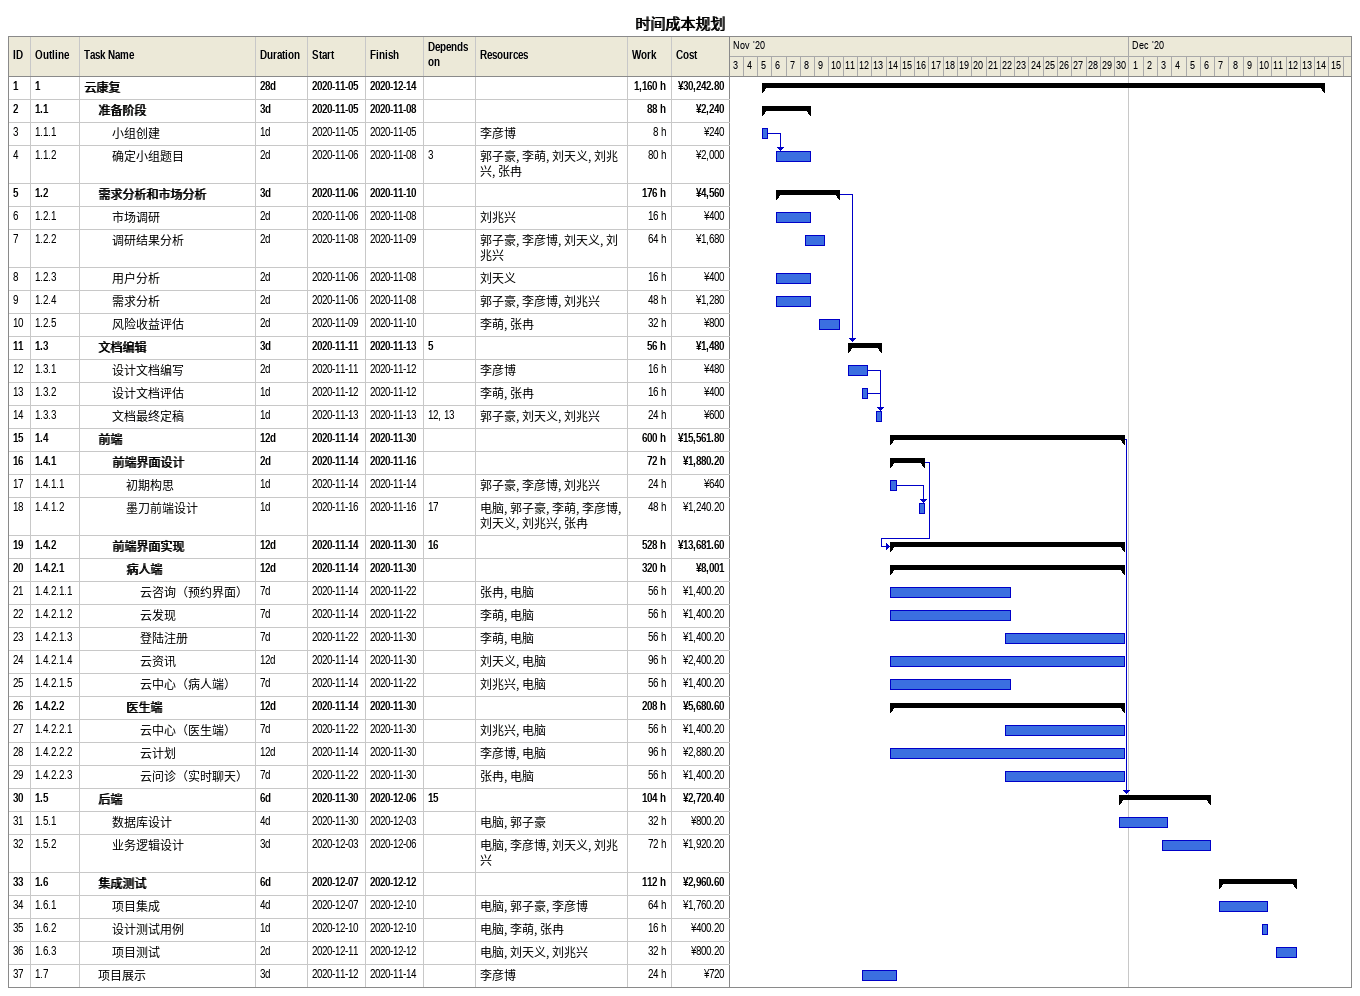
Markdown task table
时间成本规划

| ID | WBS | Task | Duration | Start | Finish | Predecessors | Resources | Work (h) | Cost (¥) |
|---|---|---|---|---|---|---|---|---|---|
| 1 | 1 | **云康复** | 28d | 2020-11-05 | 2020-12-14 |  |  | 1160 | 30242.80 |
| 2 | 1.1 | **准备阶段** | 3d | 2020-11-05 | 2020-11-08 |  |  | 88 | 2240 |
| 3 | 1.1.1 | 小组创建 | 1d | 2020-11-05 | 2020-11-05 |  | 李彦博 | 8 | 240 |
| 4 | 1.1.2 | 确定小组题目 | 2d | 2020-11-06 | 2020-11-08 | 3 | 郭子豪, 李萌, 刘天义, 刘兆兴, 张冉 | 80 | 2000 |
| 5 | 1.2 | **需求分析和市场分析** | 3d | 2020-11-06 | 2020-11-10 |  |  | 176 | 4560 |
| 6 | 1.2.1 | 市场调研 | 2d | 2020-11-06 | 2020-11-08 |  | 刘兆兴 | 16 | 400 |
| 7 | 1.2.2 | 调研结果分析 | 2d | 2020-11-08 | 2020-11-09 |  | 郭子豪, 李彦博, 刘天义, 刘兆兴 | 64 | 1680 |
| 8 | 1.2.3 | 用户分析 | 2d | 2020-11-06 | 2020-11-08 |  | 刘天义 | 16 | 400 |
| 9 | 1.2.4 | 需求分析 | 2d | 2020-11-06 | 2020-11-08 |  | 郭子豪, 李彦博, 刘兆兴 | 48 | 1280 |
| 10 | 1.2.5 | 风险收益评估 | 2d | 2020-11-09 | 2020-11-10 |  | 李萌, 张冉 | 32 | 800 |
| 11 | 1.3 | **文档编辑** | 3d | 2020-11-11 | 2020-11-13 | 5 |  | 56 | 1480 |
| 12 | 1.3.1 | 设计文档编写 | 2d | 2020-11-11 | 2020-11-12 |  | 李彦博 | 16 | 480 |
| 13 | 1.3.2 | 设计文档评估 | 1d | 2020-11-12 | 2020-11-12 |  | 李萌, 张冉 | 16 | 400 |
| 14 | 1.3.3 | 文档最终定稿 | 1d | 2020-11-13 | 2020-11-13 | 12, 13 | 郭子豪, 刘天义, 刘兆兴 | 24 | 600 |
| 15 | 1.4 | **前端** | 12d | 2020-11-14 | 2020-11-30 |  |  | 600 | 15561.80 |
| 16 | 1.4.1 | **前端界面设计** | 2d | 2020-11-14 | 2020-11-16 |  |  | 72 | 1880.20 |
| 17 | 1.4.1.1 | 初期构思 | 1d | 2020-11-14 | 2020-11-14 |  | 郭子豪, 李彦博, 刘兆兴 | 24 | 640 |
| 18 | 1.4.1.2 | 墨刀前端设计 | 1d | 2020-11-16 | 2020-11-16 | 17 | 电脑, 郭子豪, 李萌, 李彦博, 刘天义, 刘兆兴, 张冉 | 48 | 1240.20 |
| 19 | 1.4.2 | **前端界面实现** | 12d | 2020-11-14 | 2020-11-30 | 16 |  | 528 | 13681.60 |
| 20 | 1.4.2.1 | **病人端** | 12d | 2020-11-14 | 2020-11-30 |  |  | 320 | 8001 |
| 21 | 1.4.2.1.1 | 云咨询（预约界面） | 7d | 2020-11-14 | 2020-11-22 |  | 张冉, 电脑 | 56 | 1400.20 |
| 22 | 1.4.2.1.2 | 云发现 | 7d | 2020-11-14 | 2020-11-22 |  | 李萌, 电脑 | 56 | 1400.20 |
| 23 | 1.4.2.1.3 | 登陆注册 | 7d | 2020-11-22 | 2020-11-30 |  | 李萌, 电脑 | 56 | 1400.20 |
| 24 | 1.4.2.1.4 | 云资讯 | 12d | 2020-11-14 | 2020-11-30 |  | 刘天义, 电脑 | 96 | 2400.20 |
| 25 | 1.4.2.1.5 | 云中心（病人端） | 7d | 2020-11-14 | 2020-11-22 |  | 刘兆兴, 电脑 | 56 | 1400.20 |
| 26 | 1.4.2.2 | **医生端** | 12d | 2020-11-14 | 2020-11-30 |  |  | 208 | 5680.60 |
| 27 | 1.4.2.2.1 | 云中心（医生端） | 7d | 2020-11-22 | 2020-11-30 |  | 刘兆兴, 电脑 | 56 | 1400.20 |
| 28 | 1.4.2.2.2 | 云计划 | 12d | 2020-11-14 | 2020-11-30 |  | 李彦博, 电脑 | 96 | 2880.20 |
| 29 | 1.4.2.2.3 | 云问诊（实时聊天） | 7d | 2020-11-22 | 2020-11-30 |  | 张冉, 电脑 | 56 | 1400.20 |
| 30 | 1.5 | **后端** | 6d | 2020-11-30 | 2020-12-06 | 15 |  | 104 | 2720.40 |
| 31 | 1.5.1 | 数据库设计 | 4d | 2020-11-30 | 2020-12-03 |  | 电脑, 郭子豪 | 32 | 800.20 |
| 32 | 1.5.2 | 业务逻辑设计 | 3d | 2020-12-03 | 2020-12-06 |  | 电脑, 李彦博, 刘天义, 刘兆兴 | 72 | 1920.20 |
| 33 | 1.6 | **集成测试** | 6d | 2020-12-07 | 2020-12-12 |  |  | 112 | 2960.60 |
| 34 | 1.6.1 | 项目集成 | 4d | 2020-12-07 | 2020-12-10 |  | 电脑, 郭子豪, 李彦博 | 64 | 1760.20 |
| 35 | 1.6.2 | 设计测试用例 | 1d | 2020-12-10 | 2020-12-10 |  | 电脑, 李萌, 张冉 | 16 | 400.20 |
| 36 | 1.6.3 | 项目测试 | 2d | 2020-12-11 | 2020-12-12 |  | 电脑, 刘天义, 刘兆兴 | 32 | 800.20 |
| 37 | 1.7 | 项目展示 | 3d | 2020-11-12 | 2020-11-14 |  | 李彦博 | 24 | 720 |
